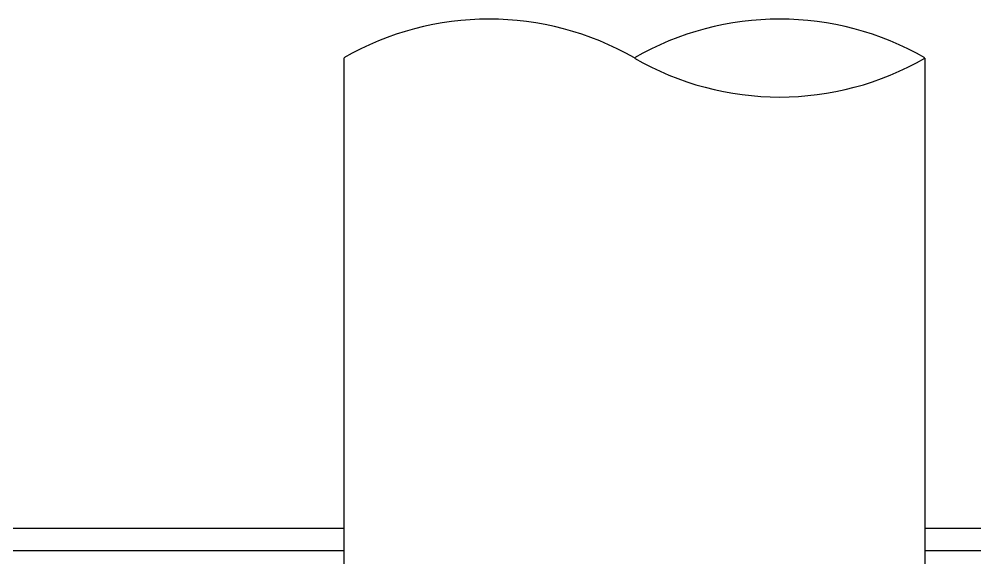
# Model space of a CAD drawing. Extents: x 1382187 to 1725648, y 860327 to 1571294.
# Drawn here: x 1530892 to 1532076, y 1227984 to 1228651 of the extents above; entities that cross this region are included whole.
import ezdxf

# ---------------------------------------------------------------- set-up
doc = ezdxf.new("R2010")
doc.units = 0
doc.header["$LTSCALE"] = 1000
doc.header["$MEASUREMENT"] = 0

msp = doc.modelspace()

# ---------------------------------------------------------------- linework, layer by layer
at = {"linetype": 'Continuous'}
for p, q in [((1531294.2, 1228602.9), (1531294.2, 1227975.6)), ((1532013.6, 1228602.9), (1532013.6, 1227975.6))]:
    msp.add_line(p, q, dxfattribs=at)
for p, q in [((1531294.2, 1228020.6), (1529848, 1228020.6)), ((1533810.6, 1228020.6), (1532013.6, 1228020.6)), ((1531294.2, 1227992.9), (1530150.1, 1227992.9)), ((1533465.1, 1227992.9), (1532013.6, 1227992.9))]:
    msp.add_line(p, q)
at = {"color": 7}
for centre, start, end in [((1531474.1, 1228291.5), 60, 120), ((1531833.8, 1228291.5), 60, 120), ((1531833.8, 1228914.4), 240, 300)]:
    msp.add_arc(centre, 359.7, start, end, dxfattribs=at)

doc.saveas('drawing.dxf')
